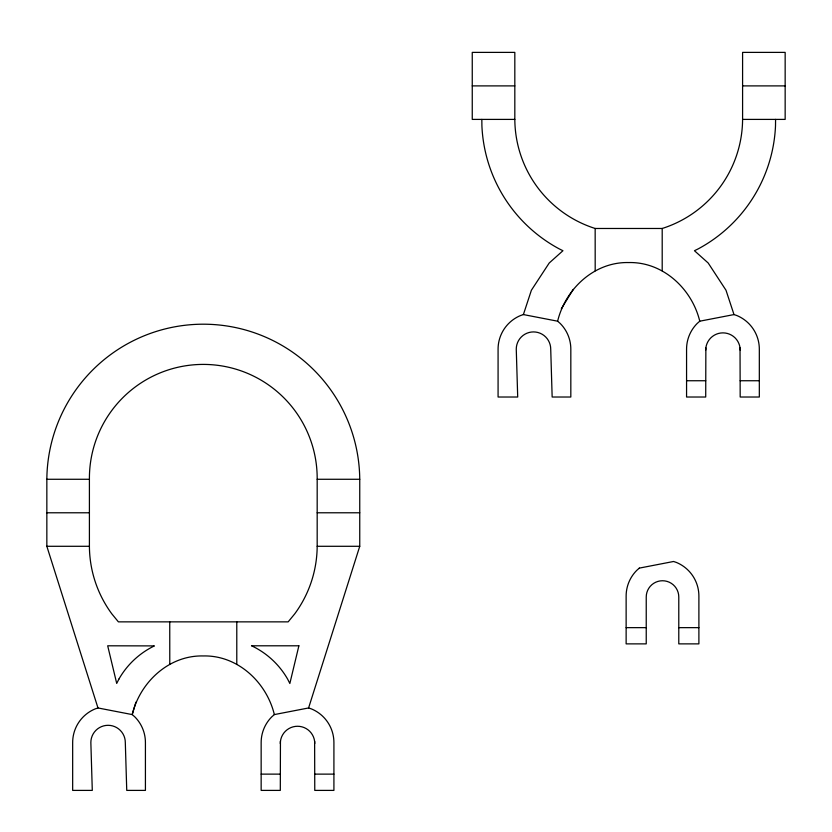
<?xml version="1.0" encoding="UTF-8"?>
<svg xmlns="http://www.w3.org/2000/svg" width="832" height="832" viewBox="0 0 832 832"><rect width="100%" height="100%" fill="white"/><g stroke="black" fill="none" stroke-linecap="round" stroke-linejoin="round"><path stroke-width="1.25" d="M775.58 119.402L775.507 125.902A146.942 146.942 0 0 1 698.246 248.851L694.46 250.723L708.188 263.006L726.003 290.243L734.001 314.569L736.861 315.546A36.379 36.379 0 0 1 759.325 349.149L759.325 397.02L740.178 397.02L740.033 347.859M314.621 741.239L314.766 790.4L333.913 790.4L333.913 742.539A36.379 36.379 0 0 0 311.449 708.926L308.589 707.959L274.352 714.584L271.814 716.81A36.379 36.379 0 0 0 261.154 742.539L261.154 790.4L280.301 790.4L280.446 741.239M734.001 314.569L699.764 321.194L697.226 323.43A36.379 36.379 0 0 0 686.566 349.149L686.566 397.02L705.713 397.02L705.858 347.859M135.907 702.177L132.215 714.584L134.763 716.81A36.379 36.379 0 0 1 145.423 742.539L145.423 790.4L126.745 790.4L125.31 742.539A17.233 17.233 0 0 0 108.087 725.306A17.233 17.233 0 0 0 90.854 742.539L92.29 790.4L72.665 790.4L72.665 742.539A36.379 36.379 0 0 1 95.118 708.926L97.978 707.959L132.215 714.584C140.005 682.302 168.854 655.096 203.289 655.949C237.713 655.096 266.562 682.302 274.352 714.584M557.627 321.194L523.39 314.569L520.53 315.546A36.379 36.379 0 0 0 498.077 349.149L498.077 397.02L517.702 397.02L516.266 349.149A17.233 17.233 0 0 1 533.499 331.916A17.233 17.233 0 0 1 550.722 349.149L552.157 397.02L570.825 397.02L570.825 349.149A36.379 36.379 0 0 0 560.175 323.43L557.627 321.194C565.417 288.922 594.266 261.716 628.701 262.558C663.125 261.716 691.974 288.922 699.764 321.194M308.589 707.959L359.746 546.291L359.746 479.274A156.458 156.458 0 0 0 203.299 324.199A156.458 156.458 0 0 0 46.842 479.274L46.842 546.291L97.978 707.959M523.39 314.569L531.388 290.243L549.214 263.006L562.942 250.723L559.156 248.841A146.942 146.942 0 0 1 481.905 125.892L481.832 119.402M561.319 308.797L573.248 289.39M472.254 85.894L514.821 85.894M742.591 85.894L785.158 85.894M514.821 119.402L472.254 119.402L472.254 52.385L514.821 52.385L514.821 119.402A115.201 115.201 0 0 0 595.161 228.478L595.192 270.806M742.591 119.402L785.158 119.402L785.158 52.385L742.591 52.385L742.591 119.402A115.242 115.242 0 0 1 662.199 228.478L662.199 270.806M595.161 228.478L662.199 228.478M686.566 380.744L705.713 380.744M740.178 380.744L759.325 380.744M46.842 479.274L89.409 479.274A113.89 113.89 0 0 1 203.289 364.406A113.89 113.89 0 0 1 317.179 479.274L317.179 546.291A115.242 115.242 0 0 1 294.705 613.891L288.163 621.858L118.394 621.858L111.852 613.891A115.201 115.201 0 0 1 89.409 546.291L89.409 479.274M317.179 479.274L359.746 479.274M46.842 512.782L89.409 512.782M317.179 512.782L359.746 512.782M46.842 546.291L89.409 546.291M317.179 546.291L359.746 546.291M626.132 627.65L646.235 627.65M678.787 627.65L698.89 627.65M261.154 774.124L280.301 774.124M314.766 774.124L333.913 774.124M169.749 621.858L169.78 664.196M236.787 621.858L236.787 664.196M280.301 743.496A17.233 17.233 0 0 1 297.534 726.263A17.233 17.233 0 0 1 314.766 743.496M705.713 350.106A17.233 17.233 0 0 1 722.946 332.873A17.233 17.233 0 0 1 740.178 350.106M298.886 645.798L289.848 683.488L287.622 679.099A81.754 81.754 0 0 0 252.179 646.069L251.514 645.798L298.886 645.798M118.934 679.047L116.709 683.426L107.692 645.798L154.378 645.902A81.994 81.994 0 0 0 118.934 679.047M639.33 568.11L636.782 570.346A36.379 36.379 0 0 0 626.132 596.066L626.132 643.874L646.235 643.874L646.235 597.022A16.276 16.276 0 0 1 662.511 580.746A16.276 16.276 0 0 1 678.787 597.022L678.787 643.874L698.89 643.874L698.89 596.066A36.379 36.379 0 0 0 676.426 562.453L673.566 561.486L639.33 568.11"/></g></svg>
